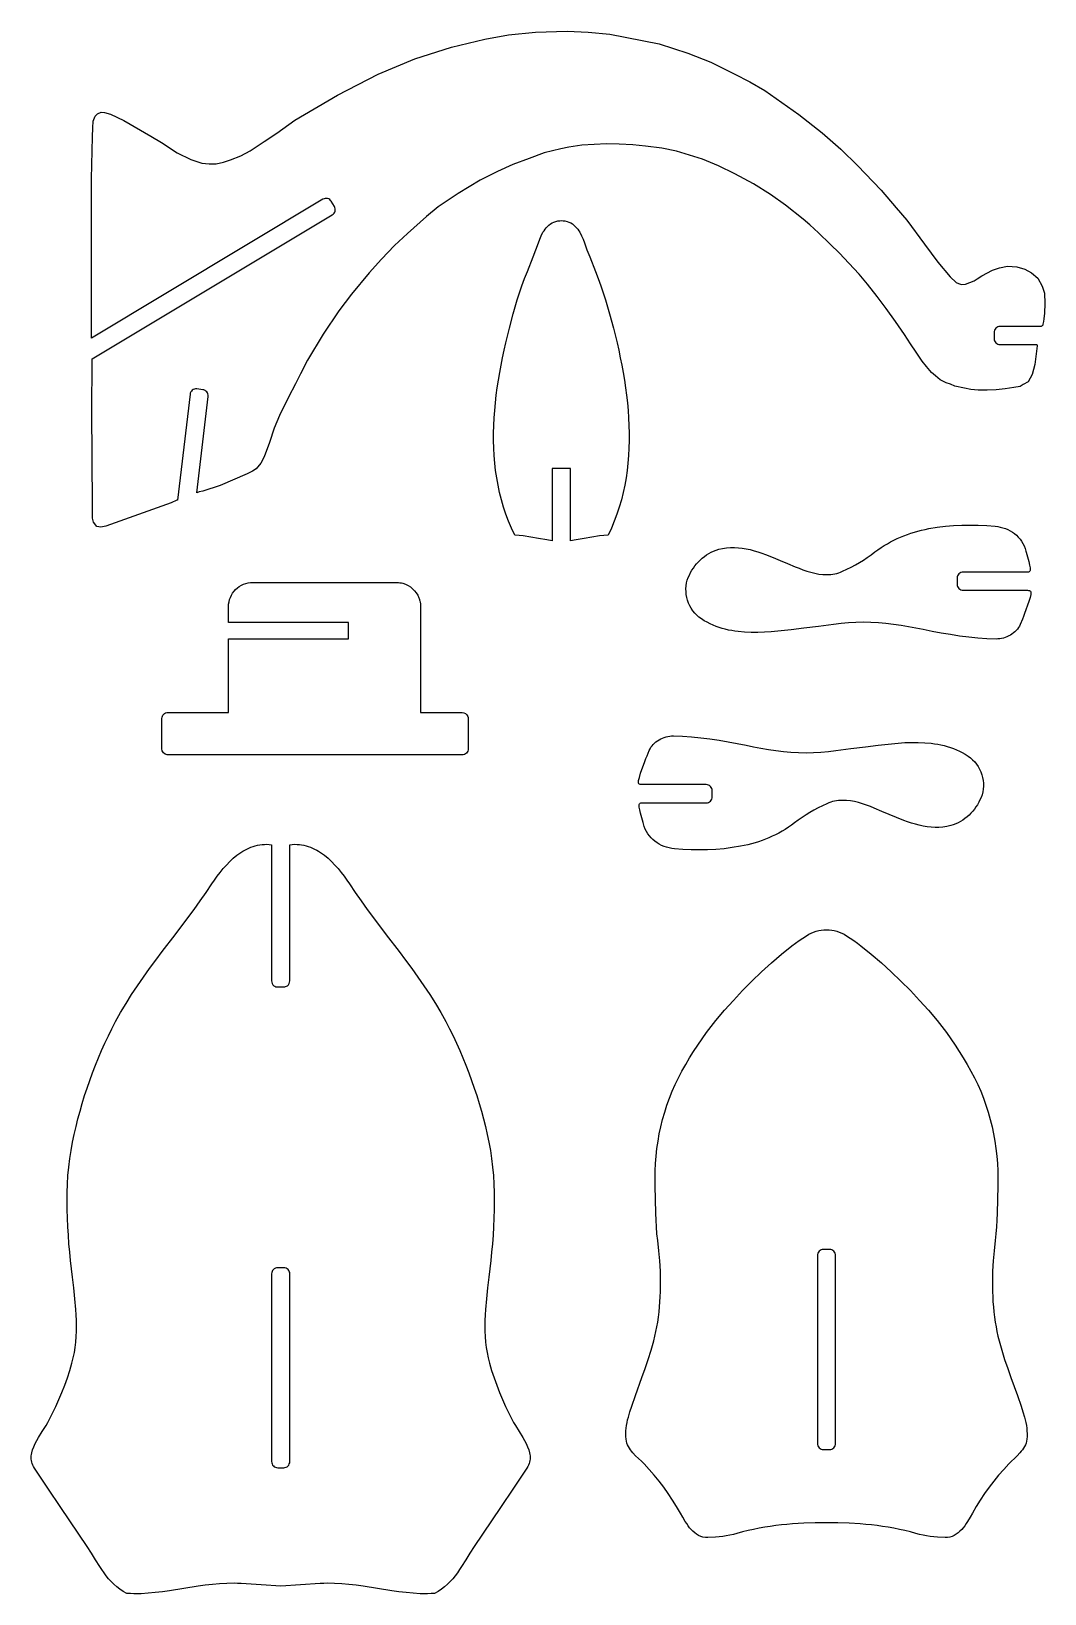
# Model space of a CAD drawing. Extents: x -246 to 461, y 7 to 279.
# Drawn here: x 296.8 to 460.8, y 26.7 to 279.4 of the extents above; entities that cross this region are included whole.
import ezdxf

# ---------------------------------------------------------------- set-up
doc = ezdxf.new("R2010")
doc.units = 0
doc.layers.add('Nível_Padrão', color=1, linetype='CONTINUOUS')

msp = doc.modelspace()

# ---------------------------------------------------------------- linework, layer by layer
at = {"layer": 'Nível_Padrão'}
for points in [[(459.62, 228.58), (459.22, 225.52), (458.8, 223.91), (458.13, 222.76), (457.34, 222.29), (456.88, 221.98), (455.83, 221.82), (454.42, 221.61), (452.96, 221.46), (451.5, 221.4), (450.04, 221.4), (448.9, 221.51), (447.85, 221.72), (446.29, 222.03), (445.61, 222.34), (444.88, 222.55), (443.94, 223.07), (443.16, 223.7), (442.53, 224.27), (441.7, 225.21), (441.02, 226.1), (440.03, 227.56), (439.14, 228.91), (438.15, 230.37), (436.69, 232.51), (435.18, 234.6), (433.72, 236.53), (432.16, 238.51), (430.8, 240.13), (429.13, 241.95), (427.62, 243.57), (426.11, 245.03), (424.23, 246.85), (422.82, 248.16), (421.73, 249.04), (418.91, 251.29), (416.46, 253.06), (413.7, 254.78), (410.67, 256.4), (408.06, 257.65), (405.46, 258.74), (401.23, 260.05), (398.88, 260.52), (396.23, 260.88), (394.19, 261.09), (392, 261.19), (389.91, 261.25), (385.95, 261.04), (383.81, 260.72), (382.51, 260.41), (379.85, 259.79), (377.4, 258.85), (374.79, 257.91), (372.29, 256.76), (371.09, 256.19), (369.47, 255.35), (365.93, 253.22), (362.69, 251.03), (360.82, 249.46), (357.74, 246.75), (355.6, 244.77), (353.51, 242.58), (351.53, 240.39), (348.66, 236.94), (346.63, 234.23), (344.08, 230.43), (341.57, 226.25), (340.42, 224.01), (339.6, 222.39), (338.49, 220.25), (337.02, 217.3), (336.13, 215.24), (335.39, 212.95), (334.51, 210.59), (333.99, 209.56), (333.25, 208.67), (332.66, 208.31), (331.78, 207.86), (327.43, 205.95), (324.63, 205.06), (324.02, 204.93), (323.62, 204.78), (325.46, 220.39, 0.414214), (324.6, 221.47), (323.63, 221.59, 0.414214), (322.54, 220.73), (320.52, 203.62), (320.42, 203.59), (319.46, 203.14), (308.92, 199.38), (308.11, 199.23), (307.44, 199.31), (306.93, 200.05), (306.78, 200.71), (306.78, 202.11), (306.7, 210.96), (306.63, 217.52), (306.7, 226.47), (345.56, 249.76, 0.414214), (345.9, 251.1), (345.4, 251.94, 0.414214), (344.05, 252.28), (306.58, 229.82), (306.58, 255.56), (306.74, 262.39), (306.79, 263.85), (306.89, 264.9), (307.21, 265.73), (307.57, 266.1), (308.14, 266.36), (308.72, 266.31), (309.66, 266.04), (311.85, 265), (316.18, 262.45), (317.9, 261.46), (320.45, 259.79), (322.69, 258.69), (324.47, 258.12), (325.61, 258.01), (326.76, 258.01), (327.96, 258.27), (329.11, 258.64), (330.78, 259.32), (332.29, 260.1), (334.53, 261.61), (336.57, 262.97), (339.49, 265.05), (346.42, 269.12), (352.99, 272.51), (358.94, 275.01), (364.83, 276.89), (370.25, 278.14), (374.06, 278.87), (378.44, 279.29), (383.55, 279.45), (386.94, 279.29), (390.44, 278.98), (398.47, 277.41), (403.11, 275.9), (406.81, 274.44), (410.57, 272.56), (413.12, 271.26), (415.52, 269.85), (421.05, 265.99), (424.8, 263.02), (427.83, 260.36), (430.59, 257.7), (431.79, 256.45), (434.35, 253.74), (436.8, 250.87), (438.52, 248.89), (441.39, 245.03), (443.52, 242.11), (445.51, 239.71), (446.5, 238.82), (446.86, 238.67), (447.38, 238.46), (448.01, 238.51), (448.69, 238.82), (449.42, 239.08), (449.89, 239.4), (450.67, 239.87), (452.39, 240.8), (453.49, 241.17), (454.79, 241.43), (456.3, 241.33), (457.61, 240.96), (458.7, 240.39), (459.74, 239.5), (460.42, 238.2), (460.79, 237.1), (460.84, 235.43), (460.79, 233.87), (460.68, 232.91), (460.63, 232.47), (460.6, 232.27), (460.55, 232.08), (460.5, 231.92), (460.42, 231.8), (460.32, 231.72), (460.26, 231.69), (460.2, 231.69), (453.61, 231.69, 0.414214), (452.63, 230.71), (452.63, 229.73, 0.414214), (453.61, 228.75), (459.54, 228.75), (459.58, 228.73), (459.61, 228.69), (459.62, 228.58)], [(457.58, 185.26), (457.4, 184.8), (457.22, 184.34), (456.85, 183.48), (456.73, 183.22), (456.58, 182.98), (456.41, 182.74), (456.22, 182.52), (456.01, 182.31), (455.78, 182.12), (455.53, 181.94), (455.27, 181.78), (455, 181.63), (454.72, 181.5), (454.44, 181.39), (454.14, 181.3), (453.85, 181.22), (453.55, 181.17), (453.25, 181.14), (452.96, 181.13), (451.49, 181.18), (450.01, 181.28), (448.53, 181.42), (447.05, 181.61), (445.57, 181.84), (444.1, 182.09), (442.64, 182.36), (441.19, 182.65), (440, 182.89), (438.8, 183.11), (437.58, 183.32), (436.37, 183.5), (435.15, 183.65), (433.93, 183.76), (432.71, 183.83), (431.5, 183.86), (430.29, 183.83), (429.09, 183.75), (427.87, 183.64), (426.66, 183.5), (424.24, 183.18), (421.88, 182.88), (419.8, 182.63), (417.66, 182.39), (416.59, 182.3), (415.5, 182.23), (414.42, 182.19), (413.35, 182.19), (412.28, 182.23), (411.22, 182.33), (410.7, 182.4), (410.18, 182.49), (409.66, 182.59), (409.15, 182.71), (408.64, 182.85), (408.14, 183), (407.65, 183.18), (407.16, 183.38), (406.68, 183.6), (406.2, 183.84), (405.73, 184.1), (405.28, 184.39), (404.89, 184.68), (404.53, 184.99), (404.2, 185.34), (403.9, 185.71), (403.64, 186.11), (403.41, 186.52), (403.21, 186.95), (403.05, 187.4), (402.92, 187.86), (402.84, 188.32), (402.79, 188.79), (402.78, 189.26), (402.81, 189.73), (402.88, 190.2), (403, 190.65), (403.16, 191.1), (403.34, 191.49), (403.53, 191.88), (403.75, 192.25), (403.99, 192.61), (404.24, 192.97), (404.51, 193.3), (404.8, 193.63), (405.11, 193.93), (405.43, 194.22), (405.77, 194.49), (406.12, 194.74), (406.49, 194.97), (406.87, 195.17), (407.26, 195.36), (407.67, 195.52), (408.08, 195.65), (408.71, 195.8), (409.34, 195.89), (409.98, 195.94), (410.62, 195.95), (411.26, 195.91), (411.9, 195.83), (412.54, 195.72), (413.17, 195.59), (413.8, 195.42), (414.43, 195.24), (415.05, 195.03), (415.67, 194.81), (416.87, 194.34), (418.04, 193.86), (419.23, 193.35), (420.46, 192.82), (421.08, 192.57), (421.71, 192.33), (422.35, 192.12), (422.99, 191.93), (423.63, 191.77), (424.28, 191.65), (424.92, 191.58), (425.57, 191.55), (425.89, 191.56), (426.21, 191.59), (426.54, 191.63), (426.86, 191.69), (427.18, 191.76), (427.5, 191.86), (427.81, 191.97), (428.13, 192.1), (428.84, 192.43), (429.53, 192.78), (430.2, 193.14), (430.85, 193.51), (431.49, 193.91), (432.11, 194.32), (432.74, 194.76), (433.36, 195.22), (433.85, 195.58), (434.35, 195.92), (434.86, 196.25), (435.37, 196.55), (435.89, 196.84), (436.42, 197.12), (436.96, 197.37), (437.5, 197.61), (438.05, 197.84), (438.61, 198.05), (439.18, 198.24), (439.75, 198.42), (440.32, 198.58), (440.91, 198.73), (441.49, 198.87), (442.09, 198.99), (443.43, 199.21), (444.76, 199.38), (446.09, 199.49), (447.42, 199.56), (448.75, 199.57), (450.09, 199.55), (451.44, 199.48), (452.79, 199.38), (453.22, 199.33), (453.65, 199.25), (454.06, 199.14), (454.47, 199), (454.86, 198.83), (455.24, 198.64), (455.6, 198.42), (455.94, 198.18), (456.26, 197.91), (456.56, 197.61), (456.84, 197.3), (457.09, 196.96), (457.31, 196.59), (457.51, 196.21), (457.67, 195.8), (457.79, 195.37), (457.85, 195.16), (458.25, 193.65), (458.39, 193.1), (458.48, 192.66), (458.5, 192.49), (458.5, 192.34), (458.48, 192.22), (458.45, 192.12), (458.39, 192.05), (458.31, 192), (458.21, 191.97), (458.08, 191.96), (447.64, 191.96, 0.414214), (446.66, 190.98), (446.66, 190, 0.414214), (447.64, 189.02), (457.56, 189.02), (458.07, 189.02), (458.22, 189.01), (458.35, 188.99), (458.45, 188.94), (458.52, 188.88), (458.57, 188.79), (458.6, 188.67), (458.6, 188.51), (458.58, 188.33), (458.46, 187.84), (458.25, 187.19), (457.58, 185.26)], [(328.77, 181), (328.77, 181.17), (328.89, 181.17), (348.17, 181.17), (348.17, 183.8), (329.4, 183.8), (328.77, 183.8), (328.77, 183.94), (328.77, 185.34), (328.77, 186.37, -0.414214), (332.69, 190.29), (332.8, 190.29), (349.6, 190.29), (355.91, 190.29, -0.00603), (356.01, 190.29, -0.062624), (356.98, 190.15, -0.235992), (359.57, 187.79, -0.031867), (359.72, 187.31, -0.060593), (359.83, 186.37), (359.83, 175.81), (359.83, 169.26), (366.56, 169.26, -0.325789), (367.49, 168.58, -0.077911), (367.54, 168.28), (367.54, 163.38, -0.414214), (366.56, 162.4), (365.16, 162.4), (318.97, 162.4, -0.026604), (318.86, 162.41, -0.383384), (317.99, 163.38), (317.99, 163.43), (317.99, 168.28, -0.414214), (318.97, 169.26), (321.64, 169.26), (328.77, 169.26), (328.77, 179.92), (328.77, 181)], [(396.12, 161.33), (396.3, 161.8), (396.48, 162.25), (396.85, 163.11), (396.97, 163.37), (397.12, 163.62), (397.29, 163.85), (397.48, 164.07), (397.7, 164.28), (397.93, 164.48), (398.17, 164.66), (398.43, 164.82), (398.7, 164.97), (398.98, 165.1), (399.26, 165.21), (399.56, 165.3), (399.85, 165.37), (400.15, 165.42), (400.45, 165.46), (400.74, 165.46), (402.21, 165.42), (403.69, 165.32), (405.17, 165.17), (406.65, 164.98), (408.13, 164.76), (409.6, 164.51), (411.06, 164.24), (412.51, 163.95), (413.7, 163.71), (414.91, 163.49), (416.12, 163.28), (417.33, 163.1), (418.55, 162.95), (419.77, 162.84), (420.99, 162.76), (422.21, 162.74), (423.41, 162.77), (424.62, 162.84), (425.83, 162.96), (427.04, 163.09), (429.46, 163.41), (431.82, 163.72), (433.9, 163.97), (436.04, 164.2), (437.12, 164.3), (438.2, 164.37), (439.28, 164.41), (440.35, 164.41), (441.42, 164.36), (442.48, 164.27), (443, 164.2), (443.52, 164.11), (444.04, 164.01), (444.55, 163.89), (445.06, 163.75), (445.56, 163.59), (446.05, 163.42), (446.54, 163.22), (447.03, 163), (447.5, 162.76), (447.97, 162.49), (448.43, 162.2), (448.81, 161.92), (449.17, 161.6), (449.5, 161.26), (449.8, 160.88), (450.06, 160.49), (450.29, 160.07), (450.49, 159.64), (450.65, 159.19), (450.78, 158.74), (450.86, 158.27), (450.91, 157.8), (450.92, 157.33), (450.89, 156.86), (450.82, 156.4), (450.7, 155.94), (450.54, 155.5), (450.36, 155.11), (450.17, 154.72), (449.95, 154.34), (449.71, 153.98), (449.46, 153.63), (449.19, 153.29), (448.9, 152.97), (448.59, 152.66), (448.27, 152.38), (447.93, 152.11), (447.58, 151.86), (447.21, 151.63), (446.83, 151.42), (446.44, 151.24), (446.04, 151.08), (445.62, 150.95), (444.99, 150.8), (444.36, 150.7), (443.72, 150.65), (443.08, 150.65), (442.44, 150.69), (441.8, 150.76), (441.16, 150.87), (440.53, 151.01), (439.9, 151.17), (439.27, 151.36), (438.65, 151.56), (438.03, 151.78), (436.83, 152.25), (435.66, 152.73), (434.47, 153.25), (433.25, 153.77), (432.62, 154.02), (431.99, 154.26), (431.35, 154.48), (430.71, 154.67), (430.07, 154.83), (429.42, 154.95), (428.78, 155.02), (428.13, 155.04), (427.81, 155.03), (427.49, 155.01), (427.16, 154.96), (426.84, 154.91), (426.52, 154.83), (426.21, 154.74), (425.89, 154.63), (425.57, 154.5), (424.86, 154.16), (424.17, 153.82), (423.5, 153.46), (422.85, 153.08), (422.22, 152.69), (421.59, 152.27), (420.96, 151.84), (420.34, 151.38), (419.85, 151.02), (419.35, 150.68), (418.84, 150.35), (418.33, 150.04), (417.81, 149.75), (417.28, 149.48), (416.74, 149.22), (416.2, 148.98), (415.65, 148.76), (415.09, 148.55), (414.53, 148.35), (413.96, 148.17), (413.38, 148.01), (412.8, 147.86), (412.21, 147.73), (411.61, 147.61), (410.27, 147.39), (408.94, 147.22), (407.61, 147.1), (406.28, 147.04), (404.95, 147.02), (403.61, 147.05), (402.26, 147.11), (400.91, 147.21), (400.48, 147.27), (400.05, 147.35), (399.64, 147.46), (399.23, 147.6), (398.84, 147.76), (398.46, 147.95), (398.1, 148.17), (397.76, 148.42), (397.44, 148.69), (397.14, 148.98), (396.86, 149.3), (396.61, 149.64), (396.39, 150), (396.2, 150.39), (396.04, 150.8), (395.91, 151.23), (395.85, 151.43), (395.45, 152.94), (395.31, 153.5), (395.22, 153.93), (395.2, 154.11), (395.2, 154.26), (395.22, 154.38), (395.25, 154.47), (395.31, 154.55), (395.39, 154.6), (395.5, 154.63), (395.62, 154.64), (406.06, 154.64, 0.414214), (407.04, 155.62), (407.04, 156.6, 0.414214), (406.06, 157.58), (396.14, 157.58), (395.63, 157.58), (395.48, 157.58), (395.35, 157.61), (395.25, 157.65), (395.18, 157.72), (395.13, 157.81), (395.1, 157.93), (395.1, 158.08), (395.13, 158.27), (395.24, 158.75), (395.45, 159.41), (396.12, 161.33)], [(338.69, 147.86), (339.08, 147.91), (339.47, 147.93), (339.85, 147.92), (340.23, 147.9), (340.6, 147.85), (340.96, 147.78), (341.32, 147.69), (341.67, 147.59), (342.02, 147.46), (342.36, 147.32), (342.7, 147.16), (343.03, 146.99), (343.35, 146.8), (343.67, 146.6), (344.28, 146.16), (344.88, 145.67), (345.45, 145.14), (345.99, 144.58), (346.51, 144), (347, 143.39), (347.47, 142.77), (347.91, 142.15), (348.33, 141.53), (349.26, 140.14), (350.22, 138.76), (351.21, 137.39), (352.22, 136.03), (354.28, 133.31), (356.36, 130.58), (357.39, 129.21), (358.41, 127.83), (359.41, 126.44), (360.39, 125.04), (361.33, 123.62), (362.24, 122.19), (363.1, 120.73), (363.92, 119.25), (364.51, 118.1), (365.09, 116.94), (365.64, 115.77), (366.18, 114.58), (366.69, 113.38), (367.18, 112.18), (367.65, 110.96), (368.1, 109.74), (368.53, 108.5), (368.93, 107.27), (369.31, 106.02), (369.68, 104.77), (370.01, 103.52), (370.33, 102.27), (370.62, 101.01), (370.89, 99.76), (371.14, 98.42), (371.34, 97.08), (371.5, 95.72), (371.62, 94.35), (371.71, 92.98), (371.75, 91.6), (371.77, 90.22), (371.76, 88.84), (371.72, 87.45), (371.65, 86.07), (371.57, 84.69), (371.46, 83.31), (371.34, 81.94), (371.2, 80.58), (370.9, 77.89), (370.69, 76.17), (370.5, 74.43), (370.35, 72.68), (370.3, 71.8), (370.26, 70.92), (370.25, 70.04), (370.26, 69.16), (370.3, 68.29), (370.36, 67.42), (370.46, 66.55), (370.6, 65.7), (370.77, 64.85), (370.98, 64.01), (371.34, 62.83), (371.73, 61.64), (372.16, 60.46), (372.61, 59.28), (373.09, 58.12), (373.6, 56.99), (374.12, 55.89), (374.65, 54.83), (374.9, 54.38), (375.18, 53.91), (375.78, 52.97), (376.4, 51.99), (376.68, 51.49), (376.95, 50.99), (377.17, 50.49), (377.36, 49.99), (377.49, 49.49), (377.53, 49.24), (377.56, 48.99), (377.57, 48.74), (377.56, 48.49), (377.53, 48.24), (377.48, 48), (377.41, 47.75), (377.31, 47.51), (377.19, 47.27), (377.05, 47.02), (374.88, 43.77), (372.78, 40.64), (368.52, 34.34), (367.82, 33.25), (367.15, 32.17), (366.49, 31.12), (366.15, 30.6), (365.8, 30.1), (365.43, 29.61), (365.05, 29.14), (364.64, 28.68), (364.21, 28.25), (363.74, 27.83), (363.24, 27.44), (362.7, 27.08), (362.12, 26.75), (361.54, 26.72), (360.96, 26.7), (359.8, 26.71), (358.65, 26.78), (357.5, 26.88), (356.34, 27.02), (355.19, 27.19), (352.89, 27.56), (350.58, 27.93), (349.42, 28.09), (348.26, 28.22), (347.1, 28.32), (345.93, 28.38), (344.76, 28.39), (344.17, 28.37), (343.58, 28.34), (340.39, 28.12), (337.21, 27.94), (334.03, 28.12), (330.83, 28.34), (330.24, 28.37), (329.66, 28.39), (328.48, 28.38), (327.32, 28.32), (326.15, 28.22), (324.99, 28.09), (323.84, 27.93), (321.53, 27.56), (319.22, 27.19), (318.07, 27.02), (316.92, 26.88), (315.77, 26.78), (314.61, 26.71), (313.45, 26.7), (312.88, 26.72), (312.3, 26.75), (311.71, 27.08), (311.17, 27.44), (310.67, 27.83), (310.21, 28.25), (309.77, 28.68), (309.37, 29.14), (308.98, 29.61), (308.62, 30.1), (308.27, 30.6), (307.93, 31.12), (307.26, 32.17), (306.6, 33.25), (305.89, 34.34), (301.63, 40.64), (299.53, 43.77), (297.37, 47.02), (297.22, 47.27), (297.1, 47.51), (297.01, 47.75), (296.94, 48), (296.88, 48.24), (296.86, 48.49), (296.85, 48.74), (296.86, 48.99), (296.88, 49.24), (296.93, 49.49), (297.06, 49.99), (297.24, 50.49), (297.47, 50.99), (297.73, 51.49), (298.02, 51.99), (298.63, 52.97), (299.24, 53.91), (299.52, 54.38), (299.76, 54.83), (300.3, 55.89), (300.82, 56.99), (301.32, 58.12), (301.8, 59.28), (302.26, 60.46), (302.69, 61.64), (303.08, 62.83), (303.43, 64.01), (303.64, 64.85), (303.82, 65.7), (303.95, 66.55), (304.05, 67.42), (304.12, 68.29), (304.16, 69.16), (304.17, 70.04), (304.15, 70.92), (304.12, 71.8), (304.06, 72.68), (303.91, 74.43), (303.72, 76.17), (303.52, 77.89), (303.21, 80.58), (303.08, 81.94), (302.95, 83.31), (302.85, 84.69), (302.76, 86.07), (302.7, 87.45), (302.66, 88.84), (302.64, 90.22), (302.66, 91.6), (302.71, 92.98), (302.79, 94.35), (302.91, 95.72), (303.08, 97.08), (303.28, 98.42), (303.53, 99.76), (303.79, 101.01), (304.09, 102.27), (304.4, 103.52), (304.74, 104.77), (305.1, 106.02), (305.48, 107.27), (305.89, 108.5), (306.32, 109.74), (306.77, 110.96), (307.24, 112.18), (307.73, 113.38), (308.24, 114.58), (308.77, 115.77), (309.33, 116.94), (309.9, 118.1), (310.49, 119.25), (311.31, 120.73), (312.18, 122.19), (313.08, 123.62), (314.03, 125.04), (315, 126.44), (316, 127.83), (317.02, 129.21), (318.05, 130.58), (320.13, 133.31), (322.2, 136.03), (323.21, 137.39), (324.2, 138.76), (325.16, 140.14), (326.09, 141.53), (326.5, 142.15), (326.94, 142.77), (327.41, 143.39), (327.91, 144), (328.42, 144.58), (328.97, 145.14), (329.54, 145.67), (330.13, 146.16), (330.75, 146.6), (331.07, 146.8), (331.39, 146.99), (331.72, 147.16), (332.05, 147.32), (332.4, 147.46), (332.74, 147.59), (333.1, 147.69), (333.45, 147.78), (333.82, 147.85), (334.19, 147.9), (334.57, 147.92), (334.95, 147.93), (335.33, 147.91), (335.73, 147.86), (335.74, 147.86), (335.74, 125.83, 0.233156), (336.12, 125.05, 0.165112), (336.72, 124.85), (337.7, 124.85, 0.165101), (338.29, 125.05, 0.233167), (338.68, 125.83), (338.68, 147.86), (338.69, 147.86)], [(424.05, 51.02, 0.414214), (425.03, 50.04), (426.01, 50.04, 0.414214), (426.99, 51.02), (426.99, 81.4, 0.414214), (426.01, 82.38), (425.03, 82.38, 0.414214), (424.05, 81.4), (424.05, 51.02)], [(335.74, 48.07, 0.414214), (336.72, 47.09), (337.7, 47.09, 0.414214), (338.68, 48.07), (338.68, 78.45, 0.414214), (337.7, 79.43), (336.72, 79.43, 0.414214), (335.74, 78.45), (335.74, 48.07)]]:
    msp.add_lwpolyline(points, format="xyb", close=True, dxfattribs=at)
for points in [[(384.1, 197.04), (384.1, 208.7), (383.67, 208.7), (381.59, 208.7), (381.16, 208.7), (381.16, 197.04), (380.25, 197.19), (378.94, 197.39), (377.7, 197.6), (376.44, 197.8), (375.77, 197.88), (375.07, 197.95), (374.55, 199.07), (374.07, 200.19), (373.65, 201.33), (373.26, 202.48), (372.93, 203.64), (372.63, 204.82), (372.38, 206), (372.17, 207.19), (371.99, 208.38), (371.86, 209.59), (371.76, 210.8), (371.69, 212.01), (371.66, 213.23), (371.66, 214.45), (371.69, 215.67), (371.75, 216.9), (371.84, 218.12), (371.95, 219.35), (372.09, 220.57), (372.25, 221.79), (372.44, 223.01), (372.64, 224.23), (372.86, 225.44), (373.1, 226.64), (373.36, 227.84), (373.63, 229.04), (374.21, 231.4), (374.84, 233.72), (375.49, 236), (375.85, 237.14), (376.25, 238.29), (376.68, 239.45), (377.13, 240.61), (378.05, 242.93), (378.49, 244.08), (378.91, 245.22), (379.12, 245.8), (379.37, 246.37), (379.65, 246.92), (379.82, 247.18), (379.99, 247.43), (380.18, 247.67), (380.39, 247.89), (380.62, 248.09), (380.86, 248.27), (381.13, 248.43), (381.41, 248.57), (381.72, 248.68), (382.05, 248.76), (382.35, 248.8), (382.63, 248.82), (382.91, 248.8), (383.21, 248.76), (383.54, 248.68), (383.85, 248.57), (384.13, 248.43), (384.4, 248.27), (384.64, 248.09), (384.87, 247.89), (385.07, 247.67), (385.27, 247.43), (385.44, 247.18), (385.6, 246.92), (385.89, 246.37), (386.14, 245.8), (386.35, 245.22), (386.77, 244.08), (387.21, 242.93), (388.12, 240.61), (388.58, 239.45), (389.01, 238.29), (389.41, 237.14), (389.77, 236), (390.42, 233.72), (391.05, 231.4), (391.63, 229.04), (391.9, 227.84), (392.15, 226.64), (392.39, 225.44), (392.62, 224.23), (392.82, 223.01), (393, 221.79), (393.17, 220.57), (393.3, 219.35), (393.42, 218.12), (393.5, 216.9), (393.56, 215.67), (393.6, 214.45), (393.6, 213.23), (393.56, 212.01), (393.5, 210.8), (393.4, 209.59), (393.26, 208.38), (393.09, 207.19), (392.88, 206), (392.63, 204.82), (392.33, 203.64), (392, 202.48), (391.61, 201.33), (391.18, 200.19), (390.71, 199.07), (390.18, 197.95), (389.49, 197.88), (388.82, 197.8), (387.56, 197.6), (386.32, 197.39), (385.01, 197.19), (384.1, 197.04)], [(428.74, 133.15), (429.94, 132.36), (430.53, 131.95), (431.1, 131.52), (432.77, 130.16), (434.41, 128.75), (436.01, 127.3), (437.57, 125.8), (439.1, 124.27), (440.58, 122.69), (442.01, 121.08), (443.41, 119.42), (444.17, 118.46), (444.92, 117.48), (445.64, 116.48), (446.33, 115.46), (447.01, 114.43), (447.66, 113.38), (448.29, 112.31), (448.9, 111.24), (449.47, 110.17), (449.99, 109.08), (450.48, 107.98), (450.92, 106.86), (451.33, 105.72), (451.7, 104.58), (452.02, 103.42), (452.31, 102.25), (452.56, 101.07), (452.77, 99.89), (452.94, 98.7), (453.07, 97.5), (453.17, 96.3), (453.22, 95.09), (453.24, 93.89), (453.22, 92.68), (453.17, 90.47), (453.13, 88.25), (453.09, 87.14), (453.02, 86.04), (452.94, 84.93), (452.81, 83.83), (452.63, 82.18), (452.49, 80.53), (452.39, 78.88), (452.36, 77.23), (452.36, 76.4), (452.38, 75.58), (452.41, 74.75), (452.46, 73.93), (452.52, 73.1), (452.6, 72.28), (452.7, 71.46), (452.82, 70.64), (452.95, 69.88), (453.1, 69.12), (453.27, 68.36), (453.46, 67.6), (453.88, 66.1), (454.34, 64.61), (454.85, 63.14), (455.37, 61.67), (456.41, 58.75), (457.02, 57.03), (457.31, 56.15), (457.57, 55.27), (457.68, 54.83), (457.77, 54.38), (457.86, 53.93), (457.92, 53.48), (457.96, 53.03), (457.98, 52.58), (457.97, 52.13), (457.94, 51.68), (457.89, 51.38), (457.81, 51.08), (457.7, 50.8), (457.56, 50.52), (457.41, 50.26), (457.23, 50), (457.04, 49.75), (456.83, 49.5), (456.39, 49.03), (455.92, 48.58), (455.46, 48.14), (455.02, 47.7), (454.19, 46.82), (453.38, 45.89), (452.6, 44.92), (451.83, 43.92), (451.1, 42.89), (450.41, 41.85), (449.76, 40.8), (449.15, 39.76), (448.77, 39.08), (448.36, 38.39), (448.14, 38.05), (447.9, 37.71), (447.66, 37.39), (447.4, 37.09), (447.12, 36.81), (446.83, 36.55), (446.53, 36.32), (446.2, 36.13), (445.86, 35.98), (445.49, 35.87), (445.11, 35.8), (444.7, 35.78), (443.47, 35.84), (442.88, 35.9), (442.3, 35.96), (441.72, 36.05), (441.14, 36.16), (440.57, 36.29), (439.99, 36.44), (439.1, 36.69), (438.21, 36.91), (437.31, 37.11), (436.41, 37.29), (435.52, 37.45), (434.61, 37.6), (433.71, 37.72), (432.81, 37.83), (431.9, 37.92), (430.99, 38), (429.17, 38.11), (427.35, 38.16), (425.52, 38.17), (423.68, 38.16), (421.86, 38.11), (420.04, 38), (419.13, 37.92), (418.22, 37.83), (417.32, 37.72), (416.42, 37.6), (415.52, 37.45), (414.62, 37.29), (413.72, 37.11), (412.83, 36.91), (411.93, 36.69), (411.04, 36.44), (410.46, 36.29), (409.89, 36.16), (409.31, 36.05), (408.74, 35.96), (408.15, 35.9), (407.56, 35.84), (406.34, 35.78), (405.93, 35.8), (405.54, 35.87), (405.17, 35.98), (404.83, 36.13), (404.5, 36.32), (404.2, 36.55), (403.91, 36.81), (403.63, 37.09), (403.37, 37.39), (403.13, 37.71), (402.9, 38.05), (402.67, 38.39), (402.26, 39.08), (401.88, 39.76), (401.27, 40.8), (400.62, 41.85), (399.93, 42.89), (399.2, 43.92), (398.43, 44.92), (397.65, 45.89), (396.84, 46.82), (396.01, 47.7), (395.57, 48.14), (395.11, 48.58), (394.64, 49.03), (394.2, 49.5), (393.99, 49.75), (393.8, 50), (393.63, 50.26), (393.47, 50.52), (393.33, 50.8), (393.23, 51.08), (393.15, 51.38), (393.1, 51.68), (393.06, 52.13), (393.05, 52.58), (393.07, 53.03), (393.11, 53.48), (393.18, 53.93), (393.26, 54.38), (393.35, 54.83), (393.47, 55.27), (393.72, 56.15), (394.01, 57.03), (394.62, 58.75), (395.66, 61.67), (396.19, 63.14), (396.69, 64.61), (397.16, 66.1), (397.57, 67.6), (397.76, 68.36), (397.93, 69.12), (398.08, 69.88), (398.21, 70.64), (398.33, 71.46), (398.43, 72.28), (398.51, 73.1), (398.57, 73.93), (398.62, 74.75), (398.66, 75.58), (398.67, 76.4), (398.68, 77.23), (398.64, 78.88), (398.55, 80.53), (398.4, 82.18), (398.22, 83.83), (398.09, 84.93), (398.01, 86.04), (397.95, 87.14), (397.91, 88.25), (397.86, 90.47), (397.81, 92.68), (397.79, 93.89), (397.81, 95.09), (397.86, 96.3), (397.96, 97.5), (398.09, 98.7), (398.26, 99.89), (398.47, 101.07), (398.72, 102.25), (399.01, 103.42), (399.34, 104.58), (399.7, 105.72), (400.11, 106.86), (400.55, 107.98), (401.04, 109.08), (401.56, 110.17), (402.13, 111.24), (402.74, 112.31), (403.37, 113.38), (404.02, 114.43), (404.7, 115.46), (405.39, 116.48), (406.11, 117.48), (406.86, 118.46), (407.63, 119.42), (409.02, 121.08), (410.45, 122.69), (411.94, 124.27), (413.46, 125.8), (415.02, 127.3), (416.62, 128.75), (418.26, 130.16), (419.93, 131.52), (420.51, 131.95), (421.09, 132.36), (422.29, 133.15), (422.66, 133.38), (423.05, 133.58), (423.44, 133.74), (423.85, 133.88), (424.26, 133.99), (424.67, 134.06), (425.09, 134.11), (425.52, 134.12), (425.94, 134.11), (426.36, 134.06), (426.77, 133.99), (427.18, 133.88), (427.59, 133.74), (427.98, 133.58), (428.37, 133.38), (428.74, 133.15)]]:
    msp.add_lwpolyline(points, close=True, dxfattribs=at)
for points in [[(335.74, 147.86), (335.73, 147.86)], [(338.69, 147.86), (338.68, 147.86)]]:
    msp.add_lwpolyline(points, dxfattribs=at)

doc.saveas('drawing.dxf')
